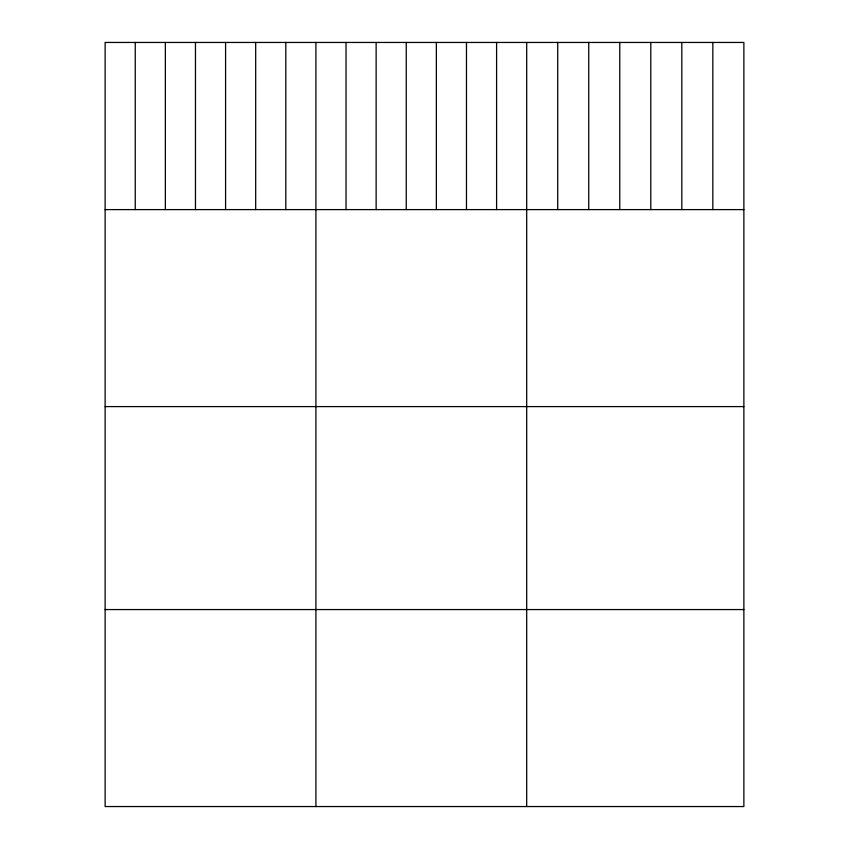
<?xml version="1.0" encoding="UTF-8"?>
<svg xmlns="http://www.w3.org/2000/svg" width="849" height="849" viewBox="0 0 849 849"><rect width="100%" height="100%" fill="white"/><g stroke="black" fill="none" stroke-linecap="round" stroke-linejoin="round"><path stroke-width="1.27" d="M743.873 209.607L743.873 806.55L105.127 806.55L105.127 42.45L743.873 42.45L743.873 209.607L105.127 209.607M105.127 406.597L743.873 406.597M105.127 609.561L743.873 609.561M712.842 42.45L712.842 209.607M681.821 42.45L681.821 209.607M650.801 42.45L650.801 209.607M619.77 42.45L619.77 209.607M588.75 42.45L588.75 209.607M557.719 42.45L557.719 209.607M526.698 42.45L526.698 806.55M496.591 42.45L496.591 209.607M466.472 42.45L466.472 209.607M436.365 42.45L436.365 209.607M406.247 42.45L406.247 209.607M376.139 42.45L376.139 209.607M346.031 42.45L346.031 209.607M315.913 42.45L315.913 806.55M285.805 42.45L285.805 209.607M255.687 42.45L255.687 209.607M225.579 42.45L225.579 209.607M195.461 42.45L195.461 209.607M165.353 42.45L165.353 209.607M135.246 42.45L135.246 209.607"/></g></svg>
